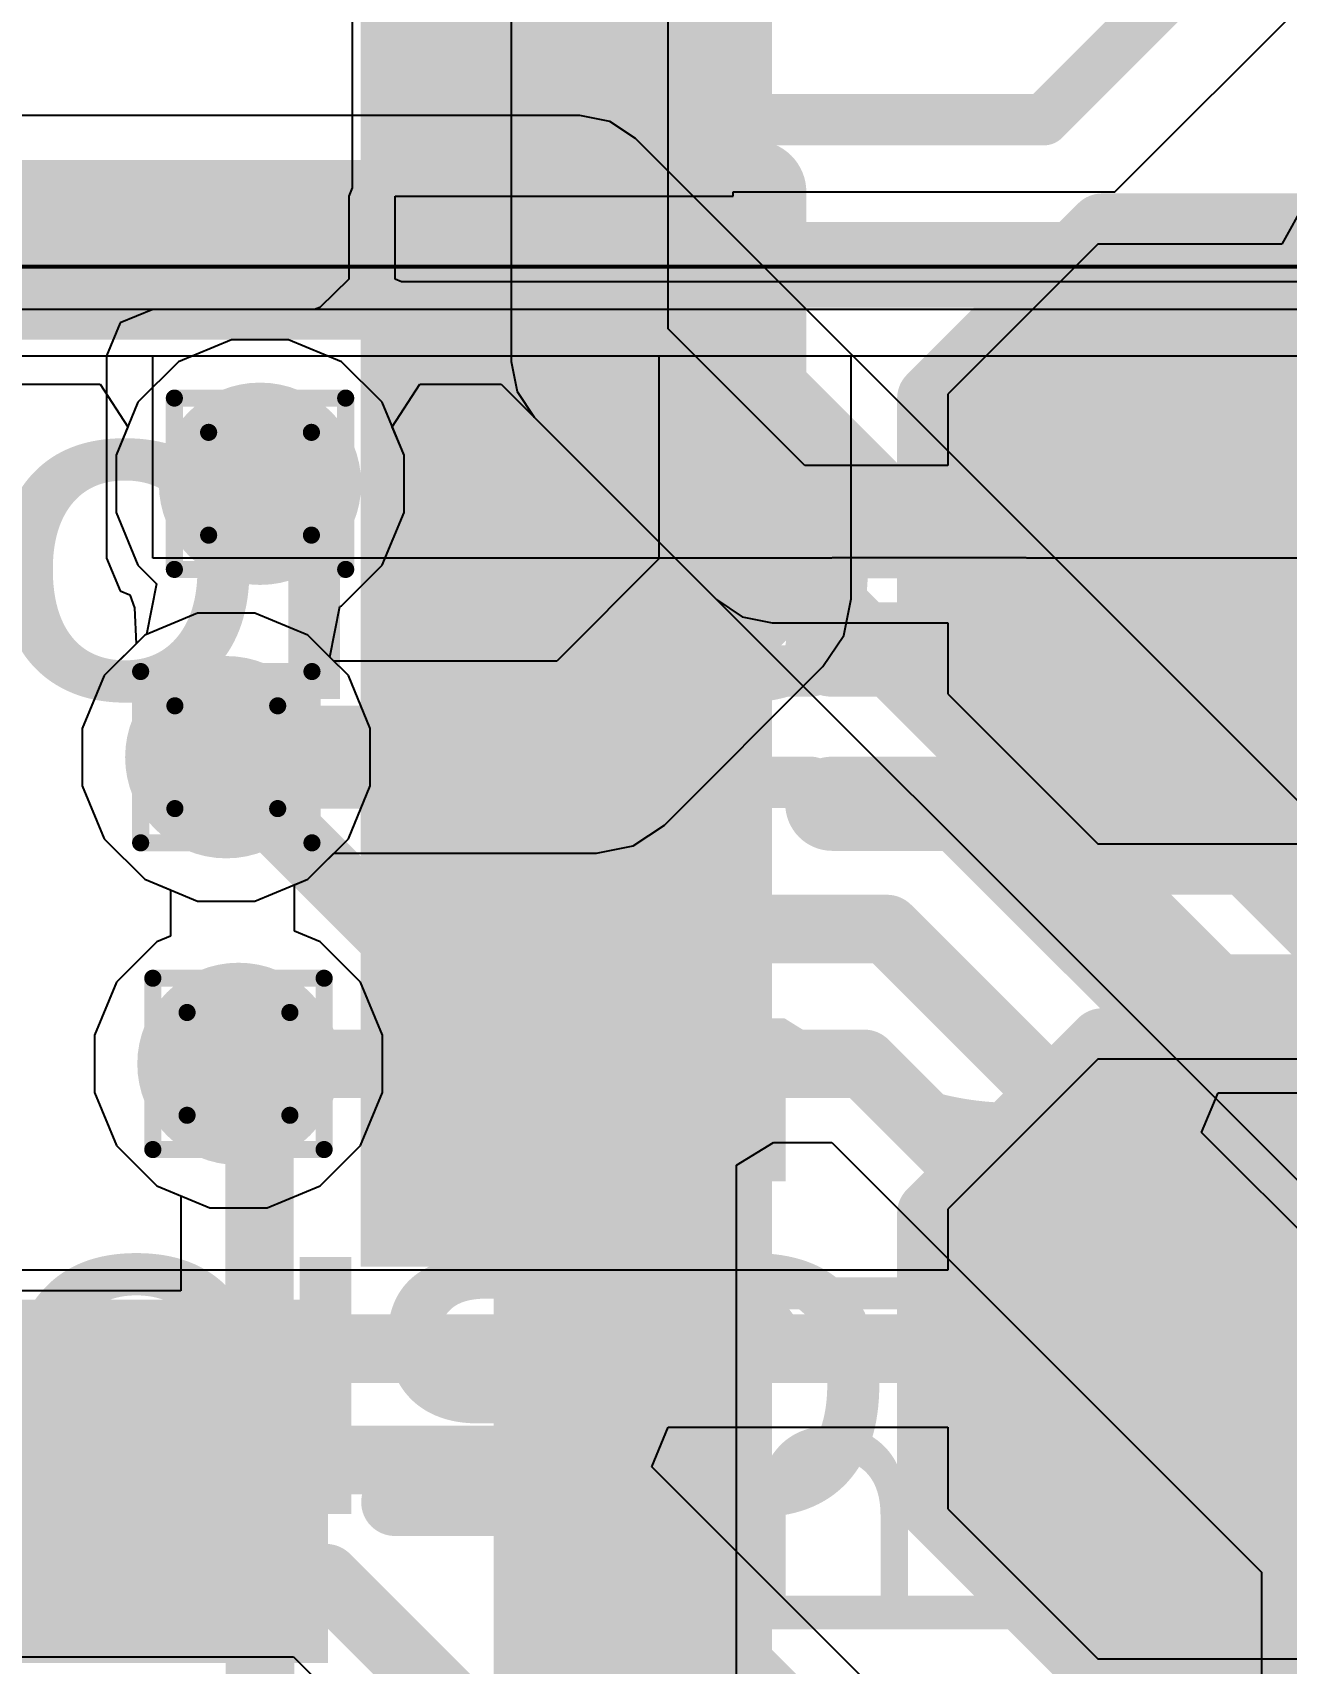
# Model space of a CAD drawing. Header units: inches. Extents: x -11 to 5433, y -4 to 5447.
# Drawn here: x 49.432 to 53.15, y 23.303 to 28.139 of the extents above; entities that cross this region are included whole.
import ezdxf

# ---------------------------------------------------------------- set-up
doc = ezdxf.new("R2010")
doc.units = ezdxf.units.IN
for name, color, linetype in [('Bottom Layer', 5, 'Continuous'), ('Bottom Overlay', 54, 'Continuous'), ('Bottom Paste', 16, 'Continuous'), ('Bottom Solder', 6, 'Continuous'), ('Drill Drawing', 1, 'Continuous'), ('Ground', 16, 'Continuous'), ('Mechanical 4', 56, 'Continuous'), ('Power', 76, 'Continuous'), ('Top Layer', 1, 'Continuous'), ('Top Overlay', 2, 'Continuous'), ('Top Paste', 8, 'Continuous'), ('Top Solder', 216, 'Continuous'), ('Via Holes', 16, 'Continuous')]:
    doc.layers.add(name, color=color, linetype=linetype)
doc.styles.add('Arial', font='', dxfattribs={"height": 0.2})
doc.styles.add('Arial_Bold', font='', dxfattribs={"height": 0.2})
doc.styles.get('Arial').set_extended_font_data('Arial')
doc.styles.get('Arial_Bold').set_extended_font_data('Arial', bold=True)

# ---------------------------------------------------------------- blocks, each defined once
blk = doc.blocks.new('QFN_56__7_7__4')
at = {"layer": 'Top Layer'}
for points in [[(-0.7, 3.0005), (-0.7, 3.8755), (-0.5, 3.8755), (-0.5, 3.0005)], [(-0.3, 3.0005), (-0.3, 3.8755), (-0.1, 3.8755), (-0.1, 3.0005)], [(0.1, 3.0005), (0.1, 3.8755), (0.3, 3.8755), (0.3, 3.0005)], [(0.5, 3.0005), (0.5, 3.8755), (0.7, 3.8755), (0.7, 3.0005)], [(0.9, 3.0005), (0.9, 3.8755), (1.1, 3.8755), (1.1, 3.0005)], [(1.3, 3.0005), (1.3, 3.8755), (1.5, 3.8755), (1.5, 3.0005)], [(1.7, 3.0005), (1.7, 3.8755), (1.9, 3.8755), (1.9, 3.0005)], [(2.1, 3.0005), (2.1, 3.8755), (2.3, 3.8755), (2.3, 3.0005)], [(2.5, 3.0005), (2.5, 3.8755), (2.7, 3.8755), (2.7, 3.0005)], [(3.0005, 2.7), (3.8755, 2.7), (3.8755, 2.5), (3.0005, 2.5)], [(3.0005, 2.3), (3.8755, 2.3), (3.8755, 2.1), (3.0005, 2.1)]]:
    blk.add_hatch(color=1, dxfattribs=at).paths.add_polyline_path(points)
at = {"layer": 'Top Paste'}
for points in [[(-0.7, 3.0005), (-0.7, 3.8755), (-0.5, 3.8755), (-0.5, 3.0005)], [(-0.3, 3.0005), (-0.3, 3.8755), (-0.1, 3.8755), (-0.1, 3.0005)], [(0.1, 3.0005), (0.1, 3.8755), (0.3, 3.8755), (0.3, 3.0005)], [(0.5, 3.0005), (0.5, 3.8755), (0.7, 3.8755), (0.7, 3.0005)], [(0.9, 3.0005), (0.9, 3.8755), (1.1, 3.8755), (1.1, 3.0005)], [(1.3, 3.0005), (1.3, 3.8755), (1.5, 3.8755), (1.5, 3.0005)], [(1.7, 3.0005), (1.7, 3.8755), (1.9, 3.8755), (1.9, 3.0005)], [(2.1, 3.0005), (2.1, 3.8755), (2.3, 3.8755), (2.3, 3.0005)], [(2.5, 3.0005), (2.5, 3.8755), (2.7, 3.8755), (2.7, 3.0005)], [(3.0005, 2.7), (3.8755, 2.7), (3.8755, 2.5), (3.0005, 2.5)], [(3.0005, 2.3), (3.8755, 2.3), (3.8755, 2.1), (3.0005, 2.1)]]:
    blk.add_hatch(color=8, dxfattribs=at).paths.add_polyline_path(points)
at = {"layer": 'Top Solder'}
for points in [[(-1.2016, 2.8989), (-1.2016, 3.9771), (-0.7984, 3.9771), (-0.7984, 2.8989)], [(-0.8016, 2.8989), (-0.8016, 3.9771), (-0.3984, 3.9771), (-0.3984, 2.8989)], [(-0.4016, 2.8989), (-0.4016, 3.9771), (0.0016, 3.9771), (0.0016, 2.8989)], [(-0.0016, 2.8989), (-0.0016, 3.9771), (0.4016, 3.9771), (0.4016, 2.8989)], [(0.3984, 2.8989), (0.3984, 3.9771), (0.8016, 3.9771), (0.8016, 2.8989)], [(0.7984, 2.8989), (0.7984, 3.9771), (1.2016, 3.9771), (1.2016, 2.8989)], [(1.1984, 2.8989), (1.1984, 3.9771), (1.6016, 3.9771), (1.6016, 2.8989)], [(1.5984, 2.8989), (1.5984, 3.9771), (2.0016, 3.9771), (2.0016, 2.8989)], [(1.9984, 2.8989), (1.9984, 3.9771), (2.4016, 3.9771), (2.4016, 2.8989)], [(2.3984, 2.8989), (2.3984, 3.9771), (2.8016, 3.9771), (2.8016, 2.8989)], [(2.8989, 2.8016), (3.9771, 2.8016), (3.9771, 2.3984), (2.8989, 2.3984)], [(2.8989, 2.4016), (3.9771, 2.4016), (3.9771, 1.9984), (2.8989, 1.9984)], [(2.8989, 2.0016), (3.9771, 2.0016), (3.9771, 1.5984), (2.8989, 1.5984)]]:
    blk.add_hatch(color=216, dxfattribs=at).paths.add_polyline_path(points)
at = {"layer": 'Top Overlay'}
for points in [[(3.5, 3.5, 0.2, 0.2, 0), (3, 3.5, 0.2, 0.2, 0)], [(3.5, 3, 0.2, 0.2, 0), (3.5, 3.5, 0.2, 0.2, 0)]]:
    blk.add_lwpolyline(points, format="xyseb", dxfattribs=at)
for points in [[(2.95, 3.5, 0.1, 0.1, 1), (3.05, 3.5, 0.1, 0.1, 1)], [(3.45, 3.5, 0.1, 0.1, 1), (3.55, 3.5, 0.1, 0.1, 1)], [(3.45, 3.5, 0.1, 0.1, 1), (3.55, 3.5, 0.1, 0.1, 1)], [(3.45, 3, 0.1, 0.1, 1), (3.55, 3, 0.1, 0.1, 1)]]:
    blk.add_lwpolyline(points, format="xyseb", close=True, dxfattribs=at)
blk = doc.blocks.new('T__________B_132')
at = {"layer": 'Bottom Layer'}
blk.add_hatch(color=5, dxfattribs=at).paths.add_polyline_path([(0.381, 0.762), (-0.381, 0.762), (-0.762, 0.381), (-0.762, -0.381), (-0.381, -0.762), (0.381, -0.762), (0.762, -0.381), (0.762, 0.381)])
at = {"layer": 'Bottom Paste'}
blk.add_hatch(color=16, dxfattribs=at).paths.add_polyline_path([(0.381, 0.762), (-0.381, 0.762), (-0.762, 0.381), (-0.762, -0.381), (-0.381, -0.762), (0.381, -0.762), (0.762, -0.381), (0.762, 0.381)])
at = {"layer": 'Bottom Solder'}
blk.add_hatch(color=6, dxfattribs=at).paths.add_polyline_path([(0.4318, 0.8636), (-0.4318, 0.8636), (-0.8636, 0.4318), (-0.8636, -0.4318), (-0.4318, -0.8636), (0.4318, -0.8636), (0.8636, -0.4318), (0.8636, 0.4318)])
at = {"layer": 'Bottom Overlay'}
for points in [[(-0.9398, 0.4318, 0.2, 0.2, 0), (-0.4318, 0.9398, 0.2, 0.2, 0)], [(-0.4318, 0.9398, 0.2, 0.2, 0), (0.4318, 0.9398, 0.2, 0.2, 0)], [(0.4318, 0.9398, 0.2, 0.2, 0), (0.9398, 0.4318, 0.2, 0.2, 0)], [(-0.9398, -0.4318, 0.2, 0.2, 0), (-0.9398, 0.4318, 0.2, 0.2, 0)], [(0.9398, -0.4318, 0.2, 0.2, 0), (0.9398, 0.4318, 0.2, 0.2, 0)], [(-0.9398, -0.4318, 0.2, 0.2, 0), (-0.4318, -0.9398, 0.2, 0.2, 0)], [(0.4318, -0.9398, 0.2, 0.2, 0), (0.9398, -0.4318, 0.2, 0.2, 0)], [(-0.4318, -0.9398, 0.2, 0.2, 0), (0.4318, -0.9398, 0.2, 0.2, 0)]]:
    blk.add_lwpolyline(points, format="xyseb", dxfattribs=at)
for points in [[(-0.4818, 0.9398, 0.1, 0.1, 1), (-0.3818, 0.9398, 0.1, 0.1, 1)], [(-0.4818, 0.9398, 0.1, 0.1, 1), (-0.3818, 0.9398, 0.1, 0.1, 1)], [(0.3818, 0.9398, 0.1, 0.1, 1), (0.4818, 0.9398, 0.1, 0.1, 1)], [(0.3818, 0.9398, 0.1, 0.1, 1), (0.4818, 0.9398, 0.1, 0.1, 1)], [(-0.9898, 0.4318, 0.1, 0.1, 1), (-0.8898, 0.4318, 0.1, 0.1, 1)], [(-0.9898, 0.4318, 0.1, 0.1, 1), (-0.8898, 0.4318, 0.1, 0.1, 1)], [(0.8898, 0.4318, 0.1, 0.1, 1), (0.9898, 0.4318, 0.1, 0.1, 1)], [(0.8898, 0.4318, 0.1, 0.1, 1), (0.9898, 0.4318, 0.1, 0.1, 1)], [(-0.9898, -0.4318, 0.1, 0.1, 1), (-0.8898, -0.4318, 0.1, 0.1, 1)], [(-0.9898, -0.4318, 0.1, 0.1, 1), (-0.8898, -0.4318, 0.1, 0.1, 1)], [(0.8898, -0.4318, 0.1, 0.1, 1), (0.9898, -0.4318, 0.1, 0.1, 1)], [(0.8898, -0.4318, 0.1, 0.1, 1), (0.9898, -0.4318, 0.1, 0.1, 1)], [(-0.4818, -0.9398, 0.1, 0.1, 1), (-0.3818, -0.9398, 0.1, 0.1, 1)], [(-0.4818, -0.9398, 0.1, 0.1, 1), (-0.3818, -0.9398, 0.1, 0.1, 1)], [(0.3818, -0.9398, 0.1, 0.1, 1), (0.4818, -0.9398, 0.1, 0.1, 1)], [(0.3818, -0.9398, 0.1, 0.1, 1), (0.4818, -0.9398, 0.1, 0.1, 1)]]:
    blk.add_lwpolyline(points, format="xyseb", close=True, dxfattribs=at)
blk = doc.blocks.new('T__________B_142')
at = {"layer": 'Bottom Layer'}
blk.add_hatch(color=5, dxfattribs=at).paths.add_polyline_path([(0.381, 0.762), (-0.381, 0.762), (-0.762, 0.381), (-0.762, -0.381), (-0.381, -0.762), (0.381, -0.762), (0.762, -0.381), (0.762, 0.381)])
at = {"layer": 'Bottom Paste'}
blk.add_hatch(color=16, dxfattribs=at).paths.add_polyline_path([(0.381, 0.762), (-0.381, 0.762), (-0.762, 0.381), (-0.762, -0.381), (-0.381, -0.762), (0.381, -0.762), (0.762, -0.381), (0.762, 0.381)])
at = {"layer": 'Bottom Solder'}
blk.add_hatch(color=6, dxfattribs=at).paths.add_polyline_path([(0.4318, 0.8636), (-0.4318, 0.8636), (-0.8636, 0.4318), (-0.8636, -0.4318), (-0.4318, -0.8636), (0.4318, -0.8636), (0.8636, -0.4318), (0.8636, 0.4318)])
at = {"layer": 'Bottom Overlay'}
for points in [[(-0.9398, 0.4318, 0.2, 0.2, 0), (-0.4318, 0.9398, 0.2, 0.2, 0)], [(0.4318, 0.9398, 0.2, 0.2, 0), (-0.4318, 0.9398, 0.2, 0.2, 0)], [(0.9398, 0.4318, 0.2, 0.2, 0), (0.4318, 0.9398, 0.2, 0.2, 0)], [(-0.9398, -0.4318, 0.2, 0.2, 0), (-0.9398, 0.4318, 0.2, 0.2, 0)], [(0.9398, -0.4318, 0.2, 0.2, 0), (0.9398, 0.4318, 0.2, 0.2, 0)], [(-0.4318, -0.9398, 0.2, 0.2, 0), (-0.9398, -0.4318, 0.2, 0.2, 0)], [(0.4318, -0.9398, 0.2, 0.2, 0), (0.9398, -0.4318, 0.2, 0.2, 0)], [(0.4318, -0.9398, 0.2, 0.2, 0), (-0.4318, -0.9398, 0.2, 0.2, 0)]]:
    blk.add_lwpolyline(points, format="xyseb", dxfattribs=at)
for points in [[(-0.4818, 0.9398, 0.1, 0.1, 1), (-0.3818, 0.9398, 0.1, 0.1, 1)], [(-0.4818, 0.9398, 0.1, 0.1, 1), (-0.3818, 0.9398, 0.1, 0.1, 1)], [(0.3818, 0.9398, 0.1, 0.1, 1), (0.4818, 0.9398, 0.1, 0.1, 1)], [(0.3818, 0.9398, 0.1, 0.1, 1), (0.4818, 0.9398, 0.1, 0.1, 1)], [(-0.9898, 0.4318, 0.1, 0.1, 1), (-0.8898, 0.4318, 0.1, 0.1, 1)], [(-0.9898, 0.4318, 0.1, 0.1, 1), (-0.8898, 0.4318, 0.1, 0.1, 1)], [(0.8898, 0.4318, 0.1, 0.1, 1), (0.9898, 0.4318, 0.1, 0.1, 1)], [(0.8898, 0.4318, 0.1, 0.1, 1), (0.9898, 0.4318, 0.1, 0.1, 1)], [(-0.9898, -0.4318, 0.1, 0.1, 1), (-0.8898, -0.4318, 0.1, 0.1, 1)], [(-0.9898, -0.4318, 0.1, 0.1, 1), (-0.8898, -0.4318, 0.1, 0.1, 1)], [(0.8898, -0.4318, 0.1, 0.1, 1), (0.9898, -0.4318, 0.1, 0.1, 1)], [(0.8898, -0.4318, 0.1, 0.1, 1), (0.9898, -0.4318, 0.1, 0.1, 1)], [(-0.4818, -0.9398, 0.1, 0.1, 1), (-0.3818, -0.9398, 0.1, 0.1, 1)], [(-0.4818, -0.9398, 0.1, 0.1, 1), (-0.3818, -0.9398, 0.1, 0.1, 1)], [(0.3818, -0.9398, 0.1, 0.1, 1), (0.4818, -0.9398, 0.1, 0.1, 1)], [(0.3818, -0.9398, 0.1, 0.1, 1), (0.4818, -0.9398, 0.1, 0.1, 1)]]:
    blk.add_lwpolyline(points, format="xyseb", close=True, dxfattribs=at)

msp = doc.modelspace()

# ---------------------------------------------------------------- hatches: boundary and pattern name
at = {"layer": 'Bottom Layer'}
h = msp.add_hatch(color=5, dxfattribs=at)
edge = h.paths.add_edge_path()
edge.add_arc((50.1065, 26.8012), 0.3, 0, 360)
h = msp.add_hatch(color=5, dxfattribs=at)
edge = h.paths.add_edge_path()
edge.add_arc((50.0065, 25.9903), 0.3, 0, 360)
h = msp.add_hatch(color=5, dxfattribs=at)
edge = h.paths.add_edge_path()
edge.add_arc((50.0426, 25.0808), 0.3, 0, 360)
at = {"layer": 'Ground'}
h = msp.add_hatch(color=16, dxfattribs=at)
edge = h.paths.add_edge_path()
edge.add_arc((50.1065, 26.8012), 0.3, 0, 360)
h = msp.add_hatch(color=16, dxfattribs=at)
edge = h.paths.add_edge_path()
edge.add_arc((50.0065, 25.9903), 0.3, 0, 360)
h = msp.add_hatch(color=16, dxfattribs=at)
edge = h.paths.add_edge_path()
edge.add_arc((50.0426, 25.0808), 0.3, 0, 360)
at = {"layer": 'Power'}
h = msp.add_hatch(color=76, dxfattribs=at)
edge = h.paths.add_edge_path()
edge.add_arc((50.1065, 26.8012), 0.3, 0, 360)
h = msp.add_hatch(color=76, dxfattribs=at)
edge = h.paths.add_edge_path()
edge.add_arc((50.0065, 25.9903), 0.3, 0, 360)
h = msp.add_hatch(color=76, dxfattribs=at)
edge = h.paths.add_edge_path()
edge.add_arc((50.0426, 25.0808), 0.3, 0, 360)
at = {"layer": 'Top Layer'}
h = msp.add_hatch(color=1, dxfattribs=at)
edge = h.paths.add_edge_path()
edge.add_arc((50.1065, 26.8012), 0.3, 0, 360)
h = msp.add_hatch(color=1, dxfattribs=at)
edge = h.paths.add_edge_path()
edge.add_arc((50.0065, 25.9903), 0.3, 0, 360)
h = msp.add_hatch(color=1, dxfattribs=at)
edge = h.paths.add_edge_path()
edge.add_arc((50.0426, 25.0808), 0.3, 0, 360)
msp.add_hatch(color=1, dxfattribs=at).paths.add_polyline_path([(51.382, 22.5437), (51.382, 24.7808), (50.7996, 24.7808), (50.7996, 22.5437)])
at = {"layer": 'Via Holes'}
h = msp.add_hatch(color=7, dxfattribs=at)
edge = h.paths.add_edge_path()
edge.add_arc((50.1065, 26.8012), 0.15, 0, 360)
h = msp.add_hatch(color=7, dxfattribs=at)
edge = h.paths.add_edge_path()
edge.add_arc((50.0065, 25.9903), 0.15, 0, 360)
h = msp.add_hatch(color=7, dxfattribs=at)
edge = h.paths.add_edge_path()
edge.add_arc((50.0426, 25.0808), 0.15, 0, 360)

# ---------------------------------------------------------------- linework, layer by layer
at = {"layer": 'Bottom Layer'}
for p, q in [((51.3171, 27.2602), (51.3171, 30.2639)), ((50.8509, 30.1673), (50.8509, 27.1636)), ((53.2062, 27.6383), (53.1368, 27.5113)), ((52.5908, 27.5113), (52.1463, 27.0668)), ((53.1368, 27.5113), (52.5908, 27.5113)), ((50.0215, 27.2282), (49.8646, 27.1632)), ((50.1914, 27.2282), (50.0215, 27.2282)), ((50.3483, 27.1632), (50.1914, 27.2282)), ((51.7219, 26.8554), (51.3171, 27.2602)), ((49.8646, 27.1632), (49.7445, 27.0431)), ((50.4685, 27.0431), (50.3483, 27.1632)), ((50.8509, 27.1636), (50.8687, 27.0744)), ((49.7445, 27.0431), (49.6795, 26.8862)), ((50.5335, 26.8862), (50.4685, 27.0431)), ((50.8687, 27.0744), (50.9192, 26.9988)), ((52.1463, 27.0668), (52.1463, 26.8554)), ((50.9192, 26.9988), (51.4605, 26.4575)), ((49.6795, 26.8862), (49.6795, 26.7163)), ((50.5335, 26.7163), (50.5335, 26.8862)), ((52.1463, 26.8554), (51.7219, 26.8554)), ((49.6795, 26.7163), (49.7445, 26.5594)), ((50.4685, 26.5594), (50.5335, 26.7163)), ((49.7445, 26.5594), (49.7996, 26.5042)), ((50.3483, 26.4393), (50.4685, 26.5594)), ((49.7996, 26.5042), (49.7698, 26.3544)), ((51.4605, 26.4575), (51.5361, 26.407)), ((50.3133, 26.2873), (50.3431, 26.4371)), ((50.3431, 26.4371), (50.3483, 26.4393)), ((51.5361, 26.407), (51.6253, 26.3892)), ((51.6253, 26.3892), (52.1463, 26.3892)), ((52.1463, 26.3892), (52.1463, 26.1778)), ((49.7646, 26.3523), (49.6445, 26.2322)), ((49.7698, 26.3544), (49.7646, 26.3523)), ((50.3685, 26.2322), (50.3133, 26.2873)), ((49.6445, 26.2322), (49.5795, 26.0752)), ((50.4335, 26.0752), (50.3685, 26.2322)), ((52.1463, 26.1778), (52.5908, 25.7333)), ((49.5795, 26.0752), (49.5795, 25.9054)), ((50.4335, 25.9054), (50.4335, 26.0752)), ((49.5795, 25.9054), (49.6445, 25.7484)), ((50.3685, 25.7484), (50.4335, 25.9054)), ((49.6445, 25.7484), (49.7646, 25.6283)), ((50.2483, 25.6283), (50.3685, 25.7484)), ((52.5908, 25.7333), (53.4798, 25.7333)), ((49.7646, 25.6283), (49.8406, 25.5968)), ((49.8406, 25.5968), (49.8406, 25.4593)), ((50.2084, 25.6118), (50.2483, 25.6283)), ((50.2084, 25.4743), (50.2084, 25.6118)), ((49.8007, 25.4428), (49.6806, 25.3227)), ((49.8406, 25.4593), (49.8007, 25.4428)), ((50.2844, 25.4428), (50.2084, 25.4743)), ((50.4046, 25.3227), (50.2844, 25.4428)), ((49.6806, 25.3227), (49.6156, 25.1657)), ((50.4696, 25.1657), (50.4046, 25.3227)), ((49.6156, 25.1657), (49.6156, 24.9959)), ((50.4696, 24.9959), (50.4696, 25.1657)), ((52.5908, 25.0948), (52.1463, 24.6503)), ((53.4798, 25.0948), (52.5908, 25.0948)), ((49.6156, 24.9959), (49.6806, 24.8389)), ((50.4046, 24.8389), (50.4696, 24.9959)), ((49.6806, 24.8389), (49.8007, 24.7188)), ((50.2844, 24.7188), (50.4046, 24.8389)), ((49.8007, 24.7188), (49.9576, 24.6538)), ((50.1275, 24.6538), (50.2844, 24.7188)), ((49.9576, 24.6538), (50.1275, 24.6538)), ((52.1463, 24.6503), (52.1463, 24.4693)), ((52.1463, 24.4693), (47.8853, 24.4693)), ((51.2684, 23.8858), (51.317, 24.0031)), ((51.317, 24.0031), (52.1463, 24.0031)), ((52.1463, 24.0031), (52.1463, 23.7613)), ((52.5334, 22.6208), (51.2684, 23.8858)), ((52.1463, 23.7613), (52.5908, 23.3168)), ((49.3807, 23.3226), (50.2053, 23.3226)), ((50.2053, 23.3226), (51.5705, 21.9575)), ((52.5908, 23.3168), (53.4798, 23.3168))]:
    msp.add_line(p, q, dxfattribs=at)
for points in [[(51.084, 27.1636, 0.2032, 0.2032, 0), (51.084, 30.2639, 0.2032, 0.2032, 0)], [(51.084, 27.1636, 0.2032, 0.2032, 0), (51.6253, 26.6223, 0.2032, 0.2032, 0)], [(51.6253, 26.6223, 0.2032, 0.2032, 0), (53.0353, 26.6223, 0.2032, 0.2032, 0)], [(47.7887, 24.2362, 0.2032, 0.2032, 0), (53.0049, 24.2362, 0.2032, 0.2032, 0)], [(53.0049, 24.2362, 0.2032, 0.2032, 0), (53.0353, 24.2058, 0.2032, 0.2032, 0)], [(47.6519, 23.906, 0.2032, 0.2032, 0), (50.9185, 23.906, 0.2032, 0.2032, 0)], [(50.9185, 23.906, 0.2032, 0.2032, 0), (53.0353, 21.7892, 0.2032, 0.2032, 0)], [(46.1453, 23.5557, 0.2032, 0.2032, 0), (50.3018, 23.5557, 0.2032, 0.2032, 0)], [(50.3018, 23.5557, 0.2032, 0.2032, 0), (51.8035, 22.054, 0.2032, 0.2032, 0)]]:
    msp.add_lwpolyline(points, format="xyseb", dxfattribs=at)
for points in [[(51.0332, 27.1636, 0.1016, 0.1016, 1), (51.1348, 27.1636, 0.1016, 0.1016, 1)], [(51.0332, 27.1636, 0.1016, 0.1016, 1), (51.1348, 27.1636, 0.1016, 0.1016, 1)], [(51.5745, 26.6223, 0.1016, 0.1016, 1), (51.6761, 26.6223, 0.1016, 0.1016, 1)], [(51.5745, 26.6223, 0.1016, 0.1016, 1), (51.6761, 26.6223, 0.1016, 0.1016, 1)], [(52.9845, 26.6223, 0.1016, 0.1016, 1), (53.0861, 26.6223, 0.1016, 0.1016, 1)], [(52.9541, 24.2362, 0.1016, 0.1016, 1), (53.0557, 24.2362, 0.1016, 0.1016, 1)], [(52.9541, 24.2362, 0.1016, 0.1016, 1), (53.0557, 24.2362, 0.1016, 0.1016, 1)], [(52.9845, 24.2058, 0.1016, 0.1016, 1), (53.0861, 24.2058, 0.1016, 0.1016, 1)], [(50.8677, 23.906, 0.1016, 0.1016, 1), (50.9693, 23.906, 0.1016, 0.1016, 1)], [(50.8677, 23.906, 0.1016, 0.1016, 1), (50.9693, 23.906, 0.1016, 0.1016, 1)], [(50.251, 23.5557, 0.1016, 0.1016, 1), (50.3526, 23.5557, 0.1016, 0.1016, 1)], [(50.251, 23.5557, 0.1016, 0.1016, 1), (50.3526, 23.5557, 0.1016, 0.1016, 1)]]:
    msp.add_lwpolyline(points, format="xyseb", close=True, dxfattribs=at)
at = {"layer": 'Drill Drawing'}
for points in [[(49.8525, 27.0552, 0.0508, 0.0508, 0), (50.3605, 27.0552, 0.0508, 0.0508, 0)], [(49.8525, 26.5472, 0.0508, 0.0508, 0), (49.8525, 27.0552, 0.0508, 0.0508, 0)], [(50.3605, 26.5472, 0.0508, 0.0508, 0), (50.3605, 27.0552, 0.0508, 0.0508, 0)], [(49.9541, 26.9536, 0.0508, 0.0508, 0), (50.2589, 26.9536, 0.0508, 0.0508, 0)], [(49.9541, 26.6488, 0.0508, 0.0508, 0), (49.9541, 26.9536, 0.0508, 0.0508, 0)], [(50.2589, 26.6488, 0.0508, 0.0508, 0), (50.2589, 26.9536, 0.0508, 0.0508, 0)], [(49.9541, 26.6488, 0.0508, 0.0508, 0), (50.2589, 26.6488, 0.0508, 0.0508, 0)], [(49.8525, 26.5472, 0.0508, 0.0508, 0), (50.3605, 26.5472, 0.0508, 0.0508, 0)], [(49.7525, 26.2443, 0.0508, 0.0508, 0), (50.2605, 26.2443, 0.0508, 0.0508, 0)], [(49.7525, 25.7363, 0.0508, 0.0508, 0), (49.7525, 26.2443, 0.0508, 0.0508, 0)], [(50.2605, 25.7363, 0.0508, 0.0508, 0), (50.2605, 26.2443, 0.0508, 0.0508, 0)], [(49.8541, 26.1427, 0.0508, 0.0508, 0), (50.1589, 26.1427, 0.0508, 0.0508, 0)], [(49.8541, 25.8379, 0.0508, 0.0508, 0), (49.8541, 26.1427, 0.0508, 0.0508, 0)], [(50.1589, 25.8379, 0.0508, 0.0508, 0), (50.1589, 26.1427, 0.0508, 0.0508, 0)], [(49.8541, 25.8379, 0.0508, 0.0508, 0), (50.1589, 25.8379, 0.0508, 0.0508, 0)], [(49.7525, 25.7363, 0.0508, 0.0508, 0), (50.2605, 25.7363, 0.0508, 0.0508, 0)], [(49.7886, 25.3348, 0.0508, 0.0508, 0), (50.2966, 25.3348, 0.0508, 0.0508, 0)], [(49.7886, 24.8268, 0.0508, 0.0508, 0), (49.7886, 25.3348, 0.0508, 0.0508, 0)], [(50.2966, 24.8268, 0.0508, 0.0508, 0), (50.2966, 25.3348, 0.0508, 0.0508, 0)], [(49.8902, 25.2332, 0.0508, 0.0508, 0), (50.195, 25.2332, 0.0508, 0.0508, 0)], [(49.8902, 24.9284, 0.0508, 0.0508, 0), (49.8902, 25.2332, 0.0508, 0.0508, 0)], [(50.195, 24.9284, 0.0508, 0.0508, 0), (50.195, 25.2332, 0.0508, 0.0508, 0)], [(49.8902, 24.9284, 0.0508, 0.0508, 0), (50.195, 24.9284, 0.0508, 0.0508, 0)], [(49.7886, 24.8268, 0.0508, 0.0508, 0), (50.2966, 24.8268, 0.0508, 0.0508, 0)]]:
    msp.add_lwpolyline(points, format="xyseb", dxfattribs=at)
for points in [[(49.8398, 27.0552, 0.0254, 0.0254, 1), (49.8652, 27.0552, 0.0254, 0.0254, 1)], [(49.8398, 27.0552, 0.0254, 0.0254, 1), (49.8652, 27.0552, 0.0254, 0.0254, 1)], [(50.3478, 27.0552, 0.0254, 0.0254, 1), (50.3732, 27.0552, 0.0254, 0.0254, 1)], [(50.3478, 27.0552, 0.0254, 0.0254, 1), (50.3732, 27.0552, 0.0254, 0.0254, 1)], [(49.9414, 26.9536, 0.0254, 0.0254, 1), (49.9668, 26.9536, 0.0254, 0.0254, 1)], [(49.9414, 26.9536, 0.0254, 0.0254, 1), (49.9668, 26.9536, 0.0254, 0.0254, 1)], [(50.2462, 26.9536, 0.0254, 0.0254, 1), (50.2716, 26.9536, 0.0254, 0.0254, 1)], [(50.2462, 26.9536, 0.0254, 0.0254, 1), (50.2716, 26.9536, 0.0254, 0.0254, 1)], [(49.9414, 26.6488, 0.0254, 0.0254, 1), (49.9668, 26.6488, 0.0254, 0.0254, 1)], [(49.9414, 26.6488, 0.0254, 0.0254, 1), (49.9668, 26.6488, 0.0254, 0.0254, 1)], [(50.2462, 26.6488, 0.0254, 0.0254, 1), (50.2716, 26.6488, 0.0254, 0.0254, 1)], [(50.2462, 26.6488, 0.0254, 0.0254, 1), (50.2716, 26.6488, 0.0254, 0.0254, 1)], [(49.8398, 26.5472, 0.0254, 0.0254, 1), (49.8652, 26.5472, 0.0254, 0.0254, 1)], [(49.8398, 26.5472, 0.0254, 0.0254, 1), (49.8652, 26.5472, 0.0254, 0.0254, 1)], [(50.3478, 26.5472, 0.0254, 0.0254, 1), (50.3732, 26.5472, 0.0254, 0.0254, 1)], [(50.3478, 26.5472, 0.0254, 0.0254, 1), (50.3732, 26.5472, 0.0254, 0.0254, 1)], [(49.7398, 26.2443, 0.0254, 0.0254, 1), (49.7652, 26.2443, 0.0254, 0.0254, 1)], [(49.7398, 26.2443, 0.0254, 0.0254, 1), (49.7652, 26.2443, 0.0254, 0.0254, 1)], [(50.2478, 26.2443, 0.0254, 0.0254, 1), (50.2732, 26.2443, 0.0254, 0.0254, 1)], [(50.2478, 26.2443, 0.0254, 0.0254, 1), (50.2732, 26.2443, 0.0254, 0.0254, 1)], [(49.8414, 26.1427, 0.0254, 0.0254, 1), (49.8668, 26.1427, 0.0254, 0.0254, 1)], [(49.8414, 26.1427, 0.0254, 0.0254, 1), (49.8668, 26.1427, 0.0254, 0.0254, 1)], [(50.1462, 26.1427, 0.0254, 0.0254, 1), (50.1716, 26.1427, 0.0254, 0.0254, 1)], [(50.1462, 26.1427, 0.0254, 0.0254, 1), (50.1716, 26.1427, 0.0254, 0.0254, 1)], [(49.8414, 25.8379, 0.0254, 0.0254, 1), (49.8668, 25.8379, 0.0254, 0.0254, 1)], [(49.8414, 25.8379, 0.0254, 0.0254, 1), (49.8668, 25.8379, 0.0254, 0.0254, 1)], [(50.1462, 25.8379, 0.0254, 0.0254, 1), (50.1716, 25.8379, 0.0254, 0.0254, 1)], [(50.1462, 25.8379, 0.0254, 0.0254, 1), (50.1716, 25.8379, 0.0254, 0.0254, 1)], [(49.7398, 25.7363, 0.0254, 0.0254, 1), (49.7652, 25.7363, 0.0254, 0.0254, 1)], [(49.7398, 25.7363, 0.0254, 0.0254, 1), (49.7652, 25.7363, 0.0254, 0.0254, 1)], [(50.2478, 25.7363, 0.0254, 0.0254, 1), (50.2732, 25.7363, 0.0254, 0.0254, 1)], [(50.2478, 25.7363, 0.0254, 0.0254, 1), (50.2732, 25.7363, 0.0254, 0.0254, 1)], [(49.7759, 25.3348, 0.0254, 0.0254, 1), (49.8013, 25.3348, 0.0254, 0.0254, 1)], [(49.7759, 25.3348, 0.0254, 0.0254, 1), (49.8013, 25.3348, 0.0254, 0.0254, 1)], [(50.2839, 25.3348, 0.0254, 0.0254, 1), (50.3093, 25.3348, 0.0254, 0.0254, 1)], [(50.2839, 25.3348, 0.0254, 0.0254, 1), (50.3093, 25.3348, 0.0254, 0.0254, 1)], [(49.8775, 25.2332, 0.0254, 0.0254, 1), (49.9029, 25.2332, 0.0254, 0.0254, 1)], [(49.8775, 25.2332, 0.0254, 0.0254, 1), (49.9029, 25.2332, 0.0254, 0.0254, 1)], [(50.1823, 25.2332, 0.0254, 0.0254, 1), (50.2077, 25.2332, 0.0254, 0.0254, 1)], [(50.1823, 25.2332, 0.0254, 0.0254, 1), (50.2077, 25.2332, 0.0254, 0.0254, 1)], [(49.8775, 24.9284, 0.0254, 0.0254, 1), (49.9029, 24.9284, 0.0254, 0.0254, 1)], [(49.8775, 24.9284, 0.0254, 0.0254, 1), (49.9029, 24.9284, 0.0254, 0.0254, 1)], [(50.1823, 24.9284, 0.0254, 0.0254, 1), (50.2077, 24.9284, 0.0254, 0.0254, 1)], [(50.1823, 24.9284, 0.0254, 0.0254, 1), (50.2077, 24.9284, 0.0254, 0.0254, 1)], [(49.7759, 24.8268, 0.0254, 0.0254, 1), (49.8013, 24.8268, 0.0254, 0.0254, 1)], [(49.7759, 24.8268, 0.0254, 0.0254, 1), (49.8013, 24.8268, 0.0254, 0.0254, 1)], [(50.2839, 24.8268, 0.0254, 0.0254, 1), (50.3093, 24.8268, 0.0254, 0.0254, 1)], [(50.2839, 24.8268, 0.0254, 0.0254, 1), (50.3093, 24.8268, 0.0254, 0.0254, 1)]]:
    msp.add_lwpolyline(points, format="xyseb", close=True, dxfattribs=at)
at = {"layer": 'Ground'}
for p, q in [((51.0546, 27.8931), (46.2127, 27.8931)), ((51.1438, 27.8754), (51.0546, 27.8931)), ((51.2194, 27.8249), (51.1438, 27.8754)), ((56.3341, 22.7101), (51.2194, 27.8249)), ((45.8554, 27.0968), (49.6322, 27.0968)), ((49.6322, 27.0968), (49.7141, 26.9698)), ((50.4988, 26.9698), (50.5807, 27.0968)), ((50.5807, 27.0968), (50.8212, 27.0968)), ((50.8212, 27.0968), (54.6662, 23.2518)), ((49.7141, 26.9698), (49.6795, 26.8862)), ((50.5335, 26.8862), (50.4988, 26.9698)), ((49.6795, 26.8862), (49.6795, 26.7163)), ((50.5335, 26.7163), (50.5335, 26.8862)), ((49.6795, 26.7163), (49.7445, 26.5594)), ((50.4685, 26.5594), (50.5335, 26.7163)), ((49.7445, 26.5594), (49.7996, 26.5042)), ((50.3483, 26.4393), (50.4685, 26.5594)), ((49.7996, 26.5042), (49.7698, 26.3544)), ((50.3133, 26.2873), (50.3431, 26.4371)), ((50.3431, 26.4371), (50.3483, 26.4393)), ((49.7646, 26.3523), (49.6445, 26.2322)), ((49.7698, 26.3544), (49.7646, 26.3523)), ((50.3685, 26.2322), (50.3133, 26.2873)), ((49.6445, 26.2322), (49.5795, 26.0752)), ((50.4335, 26.0752), (50.3685, 26.2322)), ((49.5795, 26.0752), (49.5795, 25.9054)), ((50.4335, 25.9054), (50.4335, 26.0752)), ((49.5795, 25.9054), (49.6445, 25.7484)), ((50.3685, 25.7484), (50.4335, 25.9054)), ((49.6445, 25.7484), (49.7646, 25.6283)), ((50.2483, 25.6283), (50.3685, 25.7484)), ((49.7646, 25.6283), (49.8406, 25.5968)), ((49.8406, 25.5968), (49.8406, 25.4593)), ((50.2084, 25.6118), (50.2483, 25.6283)), ((50.2084, 25.4743), (50.2084, 25.6118)), ((49.8007, 25.4428), (49.6806, 25.3227)), ((49.8406, 25.4593), (49.8007, 25.4428)), ((50.2844, 25.4428), (50.2084, 25.4743)), ((50.4046, 25.3227), (50.2844, 25.4428)), ((49.6806, 25.3227), (49.6156, 25.1657)), ((50.4696, 25.1657), (50.4046, 25.3227)), ((49.6156, 25.1657), (49.6156, 24.9959)), ((50.4696, 24.9959), (50.4696, 25.1657)), ((49.6156, 24.9959), (49.6806, 24.8389)), ((50.4046, 24.8389), (50.4696, 24.9959)), ((49.6806, 24.8389), (49.8007, 24.7188)), ((50.2844, 24.7188), (50.4046, 24.8389)), ((49.8007, 24.7188), (49.9576, 24.6538)), ((50.1275, 24.6538), (50.2844, 24.7188)), ((49.9576, 24.6538), (50.1275, 24.6538))]:
    msp.add_line(p, q, dxfattribs=at)
for points in [[(46.1162, 27.66, 0.2032, 0.2032, 0), (51.0546, 27.66, 0.2032, 0.2032, 0)], [(51.0546, 27.66, 0.2032, 0.2032, 0), (56.1693, 22.5453, 0.2032, 0.2032, 0)], [(45.8554, 27.3298, 0.2032, 0.2032, 0), (50.9178, 27.3298, 0.2032, 0.2032, 0)], [(50.9178, 27.3298, 0.2032, 0.2032, 0), (54.8993, 23.3483, 0.2032, 0.2032, 0)]]:
    msp.add_lwpolyline(points, format="xyseb", dxfattribs=at)
for points in [[(51.0038, 27.66, 0.1016, 0.1016, 1), (51.1054, 27.66, 0.1016, 0.1016, 1)], [(51.0038, 27.66, 0.1016, 0.1016, 1), (51.1054, 27.66, 0.1016, 0.1016, 1)], [(50.867, 27.3298, 0.1016, 0.1016, 1), (50.9686, 27.3298, 0.1016, 0.1016, 1)], [(50.867, 27.3298, 0.1016, 0.1016, 1), (50.9686, 27.3298, 0.1016, 0.1016, 1)]]:
    msp.add_lwpolyline(points, format="xyseb", close=True, dxfattribs=at)
at = {"layer": 'Mechanical 4'}
for points in [[(51.4972, 11.5, 0.254, 0.254, 0), (51.4972, 28.5, 0.254, 0.254, 0)], [(29.6, 27.45, 0.254, 0.254, 0), (56.4, 27.45, 0.254, 0.254, 0)], [(29.5972, 27.445, 0.0127, 0.0127, 0), (56.3972, 27.445, 0.0127, 0.0127, 0)]]:
    msp.add_lwpolyline(points, format="xyseb", dxfattribs=at)
at = {"layer": 'Power'}
for p, q in [((54.144, 27.3181), (45.7235, 27.3181)), ((45.7235, 27.1806), (51.2893, 27.1806)), ((51.2893, 27.1806), (51.2893, 26.5783)), ((51.859, 26.4603), (51.859, 27.1806)), ((51.859, 27.1806), (54.144, 27.1806)), ((51.2893, 26.5783), (50.9861, 26.2752)), ((51.8373, 26.3513), (51.859, 26.4603)), ((51.859, 26.4603), (51.859, 26.4603)), ((49.9215, 26.4173), (49.7646, 26.3523)), ((50.0914, 26.4173), (49.9215, 26.4173)), ((50.2483, 26.3523), (50.0914, 26.4173)), ((49.7646, 26.3523), (49.6445, 26.2322)), ((50.3255, 26.2752), (50.2483, 26.3523)), ((51.7756, 26.2589), (51.8373, 26.3513)), ((50.9861, 26.2752), (50.3255, 26.2752)), ((49.6445, 26.2322), (49.5795, 26.0752)), ((51.3055, 25.7889), (51.7756, 26.2589)), ((51.7756, 26.2589), (51.7756, 26.2589)), ((49.5795, 26.0752), (49.5795, 25.9054)), ((49.5795, 25.9054), (49.6445, 25.7484)), ((51.2131, 25.7271), (51.3055, 25.7889)), ((49.6445, 25.7484), (49.7646, 25.6283)), ((50.2483, 25.6283), (50.3255, 25.7054)), ((50.3255, 25.7054), (51.1041, 25.7054)), ((51.1041, 25.7054), (51.2131, 25.7271)), ((51.1041, 25.7054), (51.1041, 25.7054)), ((49.7646, 25.6283), (49.9215, 25.5633)), ((50.0914, 25.5633), (50.2483, 25.6283)), ((49.9215, 25.5633), (50.0914, 25.5633))]:
    msp.add_line(p, q, dxfattribs=at)
for points in [[(51.5741, 26.4603, 0.3048, 0.3048, 0), (51.5741, 27.6665, 0.3048, 0.3048, 0)], [(51.1041, 25.9903, 0.3048, 0.3048, 0), (51.5741, 26.4603, 0.3048, 0.3048, 0)], [(50.0065, 25.9903, 0.3048, 0.3048, 0), (51.1041, 25.9903, 0.3048, 0.3048, 0)]]:
    msp.add_lwpolyline(points, format="xyseb", dxfattribs=at)
for points in [[(51.4979, 27.6665, 0.1524, 0.1524, 1), (51.6503, 27.6665, 0.1524, 0.1524, 1)], [(51.4979, 26.4603, 0.1524, 0.1524, 1), (51.6503, 26.4603, 0.1524, 0.1524, 1)], [(51.4979, 26.4603, 0.1524, 0.1524, 1), (51.6503, 26.4603, 0.1524, 0.1524, 1)], [(49.9303, 25.9903, 0.1524, 0.1524, 1), (50.0827, 25.9903, 0.1524, 0.1524, 1)], [(51.0279, 25.9903, 0.1524, 0.1524, 1), (51.1803, 25.9903, 0.1524, 0.1524, 1)], [(51.0279, 25.9903, 0.1524, 0.1524, 1), (51.1803, 25.9903, 0.1524, 0.1524, 1)]]:
    msp.add_lwpolyline(points, format="xyseb", close=True, dxfattribs=at)
at = {"layer": 'Top Layer'}
for p, q in [((50.38, 28.8538), (50.38, 27.6791)), ((52.6413, 27.6665), (53.289, 28.3142)), ((50.38, 27.6791), (50.3695, 27.6538)), ((51.509, 27.6538), (51.509, 27.6665)), ((51.509, 27.6665), (52.6413, 27.6665)), ((50.3695, 27.6538), (50.3695, 27.4081)), ((50.507, 27.4081), (50.507, 27.6538)), ((50.507, 27.6538), (51.509, 27.6538)), ((50.3695, 27.4081), (50.2839, 27.3234)), ((50.5263, 27.4001), (50.507, 27.4081)), ((53.5322, 27.4001), (50.5263, 27.4001)), ((49.6918, 27.278), (49.6515, 27.1808)), ((49.789, 27.3183), (49.6918, 27.278)), ((50.2684, 27.3183), (49.789, 27.3183)), ((50.2839, 27.3234), (50.2684, 27.3183)), ((49.6515, 27.1808), (49.6515, 26.5808)), ((49.789, 26.5808), (49.789, 27.1808)), ((49.789, 27.1808), (53.476, 27.1808)), ((49.6515, 26.5808), (49.6918, 26.4836)), ((51.8009, 26.5808), (49.789, 26.5808)), ((51.8035, 26.5813), (51.8009, 26.5808)), ((52.3774, 26.5813), (51.8035, 26.5813)), ((52.3801, 26.5808), (52.3774, 26.5813)), ((54.144, 26.5808), (52.3801, 26.5808)), ((49.6918, 26.4836), (49.7207, 26.4716)), ((49.7207, 26.4716), (49.7347, 26.4337)), ((49.7347, 26.4337), (49.7389, 26.3266)), ((49.7389, 26.3266), (49.6445, 26.2322)), ((49.6445, 26.2322), (49.5795, 26.0752)), ((49.5795, 26.0752), (49.5795, 25.9054)), ((49.5795, 25.9054), (49.6445, 25.7484)), ((49.6445, 25.7484), (49.7646, 25.6283)), ((49.7646, 25.6283), (49.8406, 25.5968)), ((49.8406, 25.5968), (49.8406, 25.4593)), ((49.8007, 25.4428), (49.6806, 25.3227)), ((49.8406, 25.4593), (49.8007, 25.4428)), ((49.6806, 25.3227), (49.6156, 25.1657)), ((49.6156, 25.1657), (49.6156, 24.9959)), ((49.6156, 24.9959), (49.6806, 24.8389)), ((52.8986, 24.8771), (52.9472, 24.9945)), ((52.9472, 24.9945), (53.5279, 24.9945)), ((54.5419, 23.2338), (52.8986, 24.8771)), ((49.6806, 24.8389), (49.8007, 24.7188)), ((51.5194, 24.7808), (51.6292, 24.8477)), ((51.6292, 24.8477), (51.8018, 24.8477)), ((51.8018, 24.8477), (53.0764, 23.5731)), ((51.5194, 23.1384), (51.5194, 24.7808)), ((49.8007, 24.7188), (49.8718, 24.6894)), ((49.8718, 24.6894), (49.8718, 24.4073)), ((49.8718, 24.4073), (48.8311, 24.4073)), ((53.0764, 23.5731), (53.0764, 23.1279))]:
    msp.add_line(p, q, dxfattribs=at)
for points in [[(52.4306, 27.8808, 0.1524, 0.1524, 0), (53.228, 28.6782, 0.1524, 0.1524, 0)], [(50.9445, 27.8808, 0.1524, 0.1524, 0), (52.4306, 27.8808, 0.1524, 0.1524, 0)], [(51.8035, 26.3094, 0.2794, 0.2794, 0), (52.3774, 26.3094, 0.2794, 0.2794, 0)], [(52.3774, 26.3094, 0.2794, 0.2794, 0), (52.9632, 25.7236, 0.2794, 0.2794, 0)], [(50.9445, 26.2808, 0.1524, 0.1524, 0), (50.9794, 26.2459, 0.1524, 0.1524, 0)], [(51.74, 26.2459, 0.1524, 0.1524, 0), (51.8035, 26.3094, 0.1524, 0.1524, 0)], [(50.9794, 26.2459, 0.1524, 0.1524, 0), (51.74, 26.2459, 0.1524, 0.1524, 0)], [(50.0065, 25.9513, 0.2032, 0.2032, 0), (50.0065, 25.9903, 0.2032, 0.2032, 0)], [(50.0065, 25.9513, 0.2032, 0.2032, 0), (50.4753, 25.4824, 0.2032, 0.2032, 0)], [(50.9445, 25.8808, 0.1524, 0.1524, 0), (50.9794, 25.9157, 0.1524, 0.1524, 0)], [(50.9794, 25.9157, 0.1524, 0.1524, 0), (51.74, 25.9157, 0.1524, 0.1524, 0)], [(51.8035, 25.8522, 0.2794, 0.2794, 0), (52.1881, 25.8522, 0.2794, 0.2794, 0)], [(51.74, 25.9157, 0.1524, 0.1524, 0), (51.8035, 25.8522, 0.1524, 0.1524, 0)], [(52.1881, 25.8522, 0.2794, 0.2794, 0), (52.7739, 25.2664, 0.2794, 0.2794, 0)], [(52.9632, 25.7236, 0.2794, 0.2794, 0), (53.6405, 25.7236, 0.2794, 0.2794, 0)], [(50.4753, 25.4824, 0.2032, 0.2032, 0), (50.9429, 25.4824, 0.2032, 0.2032, 0)], [(50.9429, 25.4824, 0.2032, 0.2032, 0), (50.9445, 25.4808, 0.2032, 0.2032, 0)], [(50.9445, 25.4808, 0.2032, 0.2032, 0), (51.9653, 25.4808, 0.2032, 0.2032, 0)], [(51.9653, 25.4808, 0.2032, 0.2032, 0), (54.3771, 23.069, 0.2032, 0.2032, 0)], [(52.7739, 25.2664, 0.2794, 0.2794, 0), (53.6405, 25.2664, 0.2794, 0.2794, 0)], [(50.0426, 25.0808, 0.2032, 0.2032, 0), (50.9445, 25.0808, 0.2032, 0.2032, 0)], [(50.0426, 25.0808, 0.2032, 0.2032, 0), (50.1049, 25.0185, 0.2032, 0.2032, 0)], [(50.9445, 25.0808, 0.2032, 0.2032, 0), (51.8983, 25.0808, 0.2032, 0.2032, 0)], [(51.8983, 25.0808, 0.2032, 0.2032, 0), (53.3095, 23.6697, 0.2032, 0.2032, 0)], [(50.1049, 23.8444, 0.2032, 0.2032, 0), (50.1049, 25.0185, 0.2032, 0.2032, 0)], [(50.1049, 23.8444, 0.2032, 0.2032, 0), (50.1065, 23.8428, 0.2032, 0.2032, 0)], [(50.1065, 22.7723, 0.2032, 0.2032, 0), (50.1065, 23.8428, 0.2032, 0.2032, 0)]]:
    msp.add_lwpolyline(points, format="xyseb", dxfattribs=at)
for points in [[(50.9064, 27.8808, 0.0762, 0.0762, 1), (50.9826, 27.8808, 0.0762, 0.0762, 1)], [(52.3925, 27.8808, 0.0762, 0.0762, 1), (52.4687, 27.8808, 0.0762, 0.0762, 1)], [(52.3925, 27.8808, 0.0762, 0.0762, 1), (52.4687, 27.8808, 0.0762, 0.0762, 1)], [(51.7337, 26.3094, 0.1397, 0.1397, 1), (51.8734, 26.3094, 0.1397, 0.1397, 1)], [(52.3076, 26.3094, 0.1397, 0.1397, 1), (52.4473, 26.3094, 0.1397, 0.1397, 1)], [(52.3076, 26.3094, 0.1397, 0.1397, 1), (52.4473, 26.3094, 0.1397, 0.1397, 1)], [(50.9064, 26.2808, 0.0762, 0.0762, 1), (50.9826, 26.2808, 0.0762, 0.0762, 1)], [(51.7654, 26.3094, 0.0762, 0.0762, 1), (51.8416, 26.3094, 0.0762, 0.0762, 1)], [(50.9413, 26.2459, 0.0762, 0.0762, 1), (51.0175, 26.2459, 0.0762, 0.0762, 1)], [(50.9413, 26.2459, 0.0762, 0.0762, 1), (51.0175, 26.2459, 0.0762, 0.0762, 1)], [(51.7019, 26.2459, 0.0762, 0.0762, 1), (51.7781, 26.2459, 0.0762, 0.0762, 1)], [(51.7019, 26.2459, 0.0762, 0.0762, 1), (51.7781, 26.2459, 0.0762, 0.0762, 1)], [(49.9557, 25.9903, 0.1016, 0.1016, 1), (50.0573, 25.9903, 0.1016, 0.1016, 1)], [(49.9557, 25.9513, 0.1016, 0.1016, 1), (50.0573, 25.9513, 0.1016, 0.1016, 1)], [(49.9557, 25.9513, 0.1016, 0.1016, 1), (50.0573, 25.9513, 0.1016, 0.1016, 1)], [(50.9413, 25.9157, 0.0762, 0.0762, 1), (51.0175, 25.9157, 0.0762, 0.0762, 1)], [(50.9413, 25.9157, 0.0762, 0.0762, 1), (51.0175, 25.9157, 0.0762, 0.0762, 1)], [(51.7337, 25.8522, 0.1397, 0.1397, 1), (51.8734, 25.8522, 0.1397, 0.1397, 1)], [(51.7019, 25.9157, 0.0762, 0.0762, 1), (51.7781, 25.9157, 0.0762, 0.0762, 1)], [(51.7019, 25.9157, 0.0762, 0.0762, 1), (51.7781, 25.9157, 0.0762, 0.0762, 1)], [(52.1182, 25.8522, 0.1397, 0.1397, 1), (52.2579, 25.8522, 0.1397, 0.1397, 1)], [(52.1182, 25.8522, 0.1397, 0.1397, 1), (52.2579, 25.8522, 0.1397, 0.1397, 1)], [(50.9064, 25.8808, 0.0762, 0.0762, 1), (50.9826, 25.8808, 0.0762, 0.0762, 1)], [(51.7654, 25.8522, 0.0762, 0.0762, 1), (51.8416, 25.8522, 0.0762, 0.0762, 1)], [(52.8934, 25.7236, 0.1397, 0.1397, 1), (53.0331, 25.7236, 0.1397, 0.1397, 1)], [(52.8934, 25.7236, 0.1397, 0.1397, 1), (53.0331, 25.7236, 0.1397, 0.1397, 1)], [(50.4245, 25.4824, 0.1016, 0.1016, 1), (50.5261, 25.4824, 0.1016, 0.1016, 1)], [(50.4245, 25.4824, 0.1016, 0.1016, 1), (50.5261, 25.4824, 0.1016, 0.1016, 1)], [(50.8921, 25.4824, 0.1016, 0.1016, 1), (50.9937, 25.4824, 0.1016, 0.1016, 1)], [(50.8921, 25.4824, 0.1016, 0.1016, 1), (50.9937, 25.4824, 0.1016, 0.1016, 1)], [(50.8937, 25.4808, 0.1016, 0.1016, 1), (50.9953, 25.4808, 0.1016, 0.1016, 1)], [(50.8937, 25.4808, 0.1016, 0.1016, 1), (50.9953, 25.4808, 0.1016, 0.1016, 1)], [(51.9145, 25.4808, 0.1016, 0.1016, 1), (52.0161, 25.4808, 0.1016, 0.1016, 1)], [(51.9145, 25.4808, 0.1016, 0.1016, 1), (52.0161, 25.4808, 0.1016, 0.1016, 1)], [(52.704, 25.2664, 0.1397, 0.1397, 1), (52.8437, 25.2664, 0.1397, 0.1397, 1)], [(52.704, 25.2664, 0.1397, 0.1397, 1), (52.8437, 25.2664, 0.1397, 0.1397, 1)], [(49.9918, 25.0808, 0.1016, 0.1016, 1), (50.0934, 25.0808, 0.1016, 0.1016, 1)], [(49.9918, 25.0808, 0.1016, 0.1016, 1), (50.0934, 25.0808, 0.1016, 0.1016, 1)], [(50.8937, 25.0808, 0.1016, 0.1016, 1), (50.9953, 25.0808, 0.1016, 0.1016, 1)], [(50.8937, 25.0808, 0.1016, 0.1016, 1), (50.9953, 25.0808, 0.1016, 0.1016, 1)], [(51.8475, 25.0808, 0.1016, 0.1016, 1), (51.9491, 25.0808, 0.1016, 0.1016, 1)], [(51.8475, 25.0808, 0.1016, 0.1016, 1), (51.9491, 25.0808, 0.1016, 0.1016, 1)], [(50.0541, 25.0185, 0.1016, 0.1016, 1), (50.1557, 25.0185, 0.1016, 0.1016, 1)], [(50.0541, 25.0185, 0.1016, 0.1016, 1), (50.1557, 25.0185, 0.1016, 0.1016, 1)], [(50.0541, 23.8444, 0.1016, 0.1016, 1), (50.1557, 23.8444, 0.1016, 0.1016, 1)], [(50.0541, 23.8444, 0.1016, 0.1016, 1), (50.1557, 23.8444, 0.1016, 0.1016, 1)], [(50.0557, 23.8428, 0.1016, 0.1016, 1), (50.1573, 23.8428, 0.1016, 0.1016, 1)], [(50.0557, 23.8428, 0.1016, 0.1016, 1), (50.1573, 23.8428, 0.1016, 0.1016, 1)]]:
    msp.add_lwpolyline(points, format="xyseb", close=True, dxfattribs=at)

# ---------------------------------------------------------------- block references
at = {"rotation": 270}
for name, p in [('QFN_56__7_7__4', (47.5065, 27.2808)), ('T__________B_142', (53.0353, 26.6223))]:
    msp.add_blockref(name, p, dxfattribs=at)
msp.add_blockref('T__________B_132', (53.0353, 24.2058))

# ---------------------------------------------------------------- texts
at = {"layer": 'Bottom Overlay', "style": 'Arial_Bold', "text_generation_flag": 2}
for s, p in [('GPIO6', (51.9525, 26.1629)), ('GPIO23', (51.9865, 23.7464))]:
    msp.add_text(s, height=0.762, rotation=360, dxfattribs=at).set_placement(p)
at = {"layer": 'Top Overlay', "style": 'Arial'}
for s, p in [('R17', (52.3444, 23.3171)), ('C31', (53.3267, 23.3171))]:
    msp.add_text(s, height=0.762, rotation=90, dxfattribs=at).set_placement(p)

doc.saveas('drawing.dxf')
